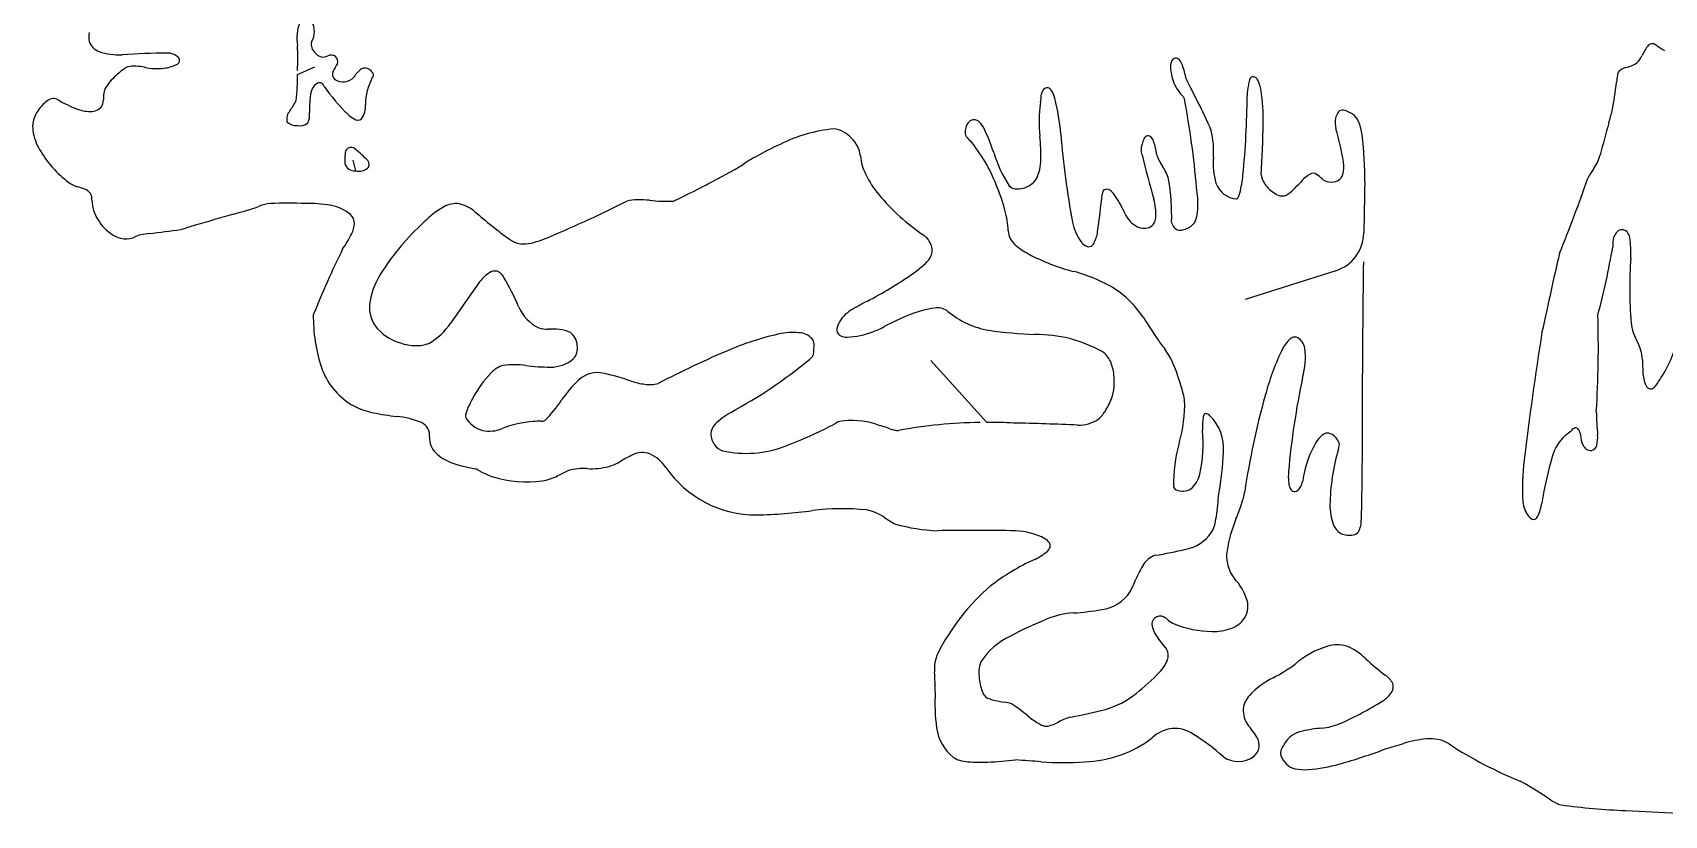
# Model space of a CAD drawing. Extents: x 0 to 14, y 0 to 15.2.
# Drawn here: x 0 to 6.05, y 0.56 to 3.47 of the extents above; entities that cross this region are included whole.
import ezdxf

# ---------------------------------------------------------------- set-up
doc = ezdxf.new("R2010")
doc.units = 0
doc.layers.add('WHITE', color=7, linetype='CONTINUOUS')

msp = doc.modelspace()

# ---------------------------------------------------------------- linework, layer by layer
at = {"layer": 'WHITE', "linetype": 'CONTINUOUS'}
for p, q in [((0.982396, 3.311762), (1.045952, 3.340292)), ((4.29221, 3.265233), (4.321131, 3.209442)), ((4.11406, 3.013318), (4.111183, 3.029293)), ((1.198666, 2.955028), (1.189195, 2.994172)), ((0.603319, 2.752265), (0.566853, 2.741336)), ((1.657723, 2.542192), (1.551428, 2.390169)), ((4.832178, 2.583572), (4.497068, 2.476632)), ((2.896918, 2.28868), (2.898022, 2.308148)), ((3.539096, 2.020637), (3.330959, 2.2505)), ((2.985245, 2.021085), (2.974715, 2.01574)), ((2.991647, 2.023563), (2.985245, 2.021085)), ((1.663209, 1.837673), (1.650214, 1.845003))]:
    msp.add_line(p, q, dxfattribs=at)
for centre, radius, start, end in [((0.971154, 3.471451), 0.073827, -31.033856, 31.325824), ((0.287856, 3.452655), 0.079672, 169.165719, 192.782965), ((1.135487, 3.446803), 0.155548, 156.410904, 190.325008), ((0.264991, 3.451331), 0.057205, -163.440148, -109.029336), ((0.321932, 3.632218), 0.246826, -107.833855, -87.688587), ((0.582626, -1.172539), 4.565023, 91.025243, 93.148632), ((0.497822, 3.322997), 0.068827, 60.730071, 87.399217), ((-1.125713, 3.369469), 2.108751, -1.160441, 1.343823), ((1.071511, 3.422903), 0.038552, 164.214261, 232.30898), ((1.078376, 3.414495), 0.037612, -144.017254, -63.622904), ((6.169879, 3.282897), 0.225012, 143.772759, 154.053841), ((6.011689, 3.39752), 0.02968, 107.425543, 141.79409), ((6.006831, 3.403026), 0.023165, 52.859574, 100.020177), ((6.619822, 4.282462), 1.048845, -124.827558, -122.837427), ((0.517308, 3.090789), 0.301024, 127.5049, 134.039798), ((0.404001, 3.237451), 0.115694, 120.591748, 127.21071), ((0.36209, 3.309172), 0.032629, 105.048493, 121.33241), ((0.379443, 3.188369), 0.154487, 76.709335, 99.622866), ((0.459833, 3.55722), 0.223062, -101.605727, -83.200328), ((0.472384, 3.478425), 0.14337, -84.452675, -64.798152), ((0.50807, 3.34814), 0.042017, 34.369792, 56.153266), ((0.523588, 3.369192), 0.022732, -64.339044, -20.692472), ((0.531036, 3.364003), 0.014107, -11.62781, 33.848921), ((1.107311, 3.359543), 0.02452, -18.340825, 119.904536), ((1.374657, 3.18737), 0.294308, 146.027641, 152.240385), ((1.277284, 3.253072), 0.099003, 125.553287, 149.502608), ((1.23098, 3.301625), 0.033917, 34.891258, 109.394075), ((4.254766, 3.345071), 0.035171, 152.448584, 183.008739), ((4.416229, 3.348542), 0.196657, -178.450711, -166.80127), ((4.239905, 3.354847), 0.017564, 97.757608, 158.308451), ((4.240468, 3.356497), 0.016024, 38.849965, 100.550864), ((4.202379, 3.325557), 0.065095, 19.043277, 39.028979), ((3.859058, 3.209533), 0.427491, 11.693091, 18.729024), ((5.920136, 3.287412), 0.051848, 103.811448, 138.076177), ((5.786907, 3.758341), 0.437599, -73.96828, -71.107605), ((5.905132, 3.412761), 0.072355, -71.07609, -52.212434), ((5.883281, 3.42125), 0.093237, -44.776144, -25.340017), ((0.460612, 3.139858), 0.226436, 132.357965, 148.013886), ((0.184155, 3.304516), 0.798274, -6.388925, 0.520105), ((1.078793, 3.237317), 0.047603, 123.412863, 166.944526), ((1.063998, 3.264292), 0.017123, 12.511185, 131.821354), ((1.743712, 3.740331), 0.81404, -144.53342, -134.975085), ((1.137951, 3.313535), 0.026118, 155.304427, 229.908764), ((1.150867, 3.339712), 0.054907, -122.791496, -41.5194), ((1.445095, 3.200876), 0.210476, 151.763299, 180.216393), ((1.249715, 3.310341), 0.014027, -44.810672, 49.627709), ((4.367386, 3.336147), 0.146277, -167.159941, -141.778417), ((4.363224, 3.325536), 0.090446, -161.055068, -153.419771), ((5.037014, 3.648375), 0.837574, -154.293354, -152.777788), ((4.738364, 3.226051), 0.234522, 168.597182, 178.232204), ((4.64853, 3.253598), 0.141318, 164.347594, 172.347464), ((4.526255, 3.29016), 0.01389, 102.134522, 173.526632), ((4.525889, 3.288203), 0.015745, 57.224857, 99.335867), ((4.517418, 3.27712), 0.02967, 29.051276, 55.056161), ((4.428516, 3.233689), 0.128582, 8.656793, 26.732045), ((4.597296, 3.42421), 1.283973, -11.069737, -6.311318), ((6.36631, 3.231375), 0.495525, 170.968415, 174.012727), ((5.907354, 3.305509), 0.030644, 147.323695, 173.154268), ((0.153155, 3.086709), 0.161641, 130.588796, 149.265279), ((0.089371, 3.160577), 0.064047, 108.800165, 130.251681), ((0.078122, 3.19312), 0.029616, 66.940694, 108.487026), ((0.344326, 3.652057), 0.501176, -120.531559, -110.729053), ((0.220151, 3.215097), 0.041992, -21.100284, 0.835054), ((0.579057, 3.213619), 0.316925, 175.758779, 179.622166), ((0.330521, 3.232618), 0.067667, 156.311668, 176.237823), ((0.383739, 3.547252), 0.680039, -32.985697, -29.180876), ((1.40659, 3.179811), 0.380345, 169.661302, 181.276072), ((3.471069, 3.254797), 0.27046, -10.212447, -3.060978), ((3.767707, 3.237504), 0.026716, 122.278179, 173.875854), ((3.763581, 3.244371), 0.018708, 81.272519, 122.824734), ((3.759593, 3.242424), 0.021548, 34.017716, 71.528812), ((3.688284, 3.196897), 0.106145, 14.723628, 32.853132), ((2.886983, 3.006222), 0.929795, 5.254736, 13.53777), ((4.510705, 3.459395), 0.335225, -140.38441, -137.153623), ((4.247167, 3.213655), 0.025126, 17.69778, 45.028432), ((1.09728, 2.61726), 3.230791, 4.88461, 10.775496), ((3.476739, 2.751226), 0.960708, 21.528692, 28.486868), ((1.218228, 3.259921), 3.285834, -5.609193, -0.464461), ((3.795962, 3.143954), 0.767464, -0.985727, 8.171793), ((0.100564, 3.117767), 0.100564, 149.161912, 187.926654), ((0.215033, 3.311069), 0.136499, -110.632332, -87.774801), ((0.21813, 3.220763), 0.046142, -87.263841, -26.768874), ((0.990467, 3.145396), 0.048147, 138.944045, 190.668238), ((0.969685, 3.16099), 0.057592, -29.199411, 10.354386), ((1.232902, 3.230384), 0.092261, -134.400895, -115.95338), ((1.205774, 3.165395), 0.022324, -126.40524, -52.366279), ((1.150631, 3.196092), 0.084084, -35.122631, 2.71939), ((4.187285, 3.138274), 0.455234, 171.336809, 187.095994), ((4.931552, 3.134112), 0.101032, 170.947873, 193.397027), ((4.896923, 3.133968), 0.06709, 147.942954, 166.168589), ((4.858203, 3.158986), 0.021006, 95.214457, 149.721302), ((4.856924, 3.137931), 0.041978, 62.461214, 90.859728), ((4.730308, 2.8943), 0.316547, 58.681016, 62.528731), ((4.863043, 3.115943), 0.058232, 22.384802, 56.892929), ((4.717055, 3.463951), 1.175709, -16.338039, -14.092368), ((0.198088, 3.133711), 0.199369, -171.400134, -149.759367), ((0.977628, 3.1731), 0.050294, -133.274952, -85.2882), ((0.991107, 3.1655), 0.043539, -102.398379, -48.495554), ((3.023437, 2.55367), 0.558886, 95.361499, 116.748653), ((2.965091, 3.026589), 0.083746, 61.02372, 85.806218), ((2.943849, 2.987033), 0.128642, 43.806351, 61.281969), ((3.49203, 3.097888), 0.033781, 170.081907, 207.820649), ((3.538932, 3.095963), 0.08055, 160.08074, 174.483761), ((3.493061, 3.112188), 0.031898, 123.683987, 159.410216), ((3.493133, 3.112381), 0.031778, 92.951009, 123.984959), ((3.491402, 3.118426), 0.025691, 55.72196, 89.788224), ((3.462154, 3.082122), 0.072258, 28.602784, 52.770098), ((2.940593, 2.823324), 0.654449, 17.675525, 26.634791), ((7.093858, 3.3587), 3.29186, -175.342028, -169.582769), ((4.071669, 3.02949), 0.30785, -4.651108, 13.963266), ((0.581462, 3.194713), 3.982364, -3.675825, -0.920283), ((3.41756, 2.724424), 1.467462, 10.328254, 15.261782), ((4.727091, 3.059254), 0.20553, 8.034735, 22.564058), ((3.631539, 2.932392), 1.308348, -0.952639, 6.829811), ((11.689603, 1.498628), 6.068601, 164.374271, 165.543301), ((0.386991, 3.245079), 0.418655, -149.612206, -127.213377), ((1.181429, 3.018647), 0.022869, 67.562548, 184.029438), ((0.91016, 2.672384), 0.461933, 44.995901, 52.688767), ((3.301723, 1.890558), 1.277265, 114.507608, 119.058082), ((2.955982, 2.994269), 0.114921, 7.820517, 45.390597), ((3.536434, 3.13762), 0.092723, -143.234639, -129.502313), ((3.018731, 2.6866), 0.595337, 21.217807, 39.599114), ((2.925482, 3.007684), 0.813461, -0.829822, 5.244445), ((4.143154, 3.036244), 0.032718, 177.100477, 192.265902), ((4.208402, 3.021476), 0.099291, 161.053047, 170.479301), ((4.218847, 3.028133), 0.107447, 155.328149, 166.225859), ((4.13641, 3.068513), 0.015845, 94.678106, 163.613444), ((4.136339, 3.068278), 0.016074, 38.975774, 94.357113), ((4.105995, 3.043936), 0.054974, 18.375911, 38.807488), ((3.924769, 2.984867), 0.245583, 7.733992, 18.125087), ((1.351612, 2.998054), 0.193926, 174.3816, 184.689881), ((1.192296, 2.98929), 0.034694, -168.20486, -81.394963), ((1.211413, 2.998575), 0.045759, -107.718906, -42.687794), ((1.223456, 2.978699), 0.024301, -27.308431, 56.640507), ((1.457979, 4.966388), 2.310788, -63.006142, -59.36608), ((2.71721, 2.879538), 0.128058, 121.123815, 129.681407), ((3.015562, 2.405494), 0.688158, 119.054836, 121.987762), ((3.266012, 3.028692), 0.197075, -174.530072, -153.587046), ((4.006469, 3.154476), 0.461726, -163.330746, -146.430337), ((3.573775, 2.99674), 0.165085, -25.883835, -0.290438), ((9.574162, 4.378735), 5.628239, -165.959892, -164.233625), ((4.252524, 3.034695), 0.086057, -168.757055, -152.276682), ((4.467753, 3.148582), 0.32956, -152.157003, -147.521192), ((4.048503, 2.874518), 0.171391, 16.572818, 34.506943), ((4.673447, 2.985462), 0.295557, 176.30155, 195.11096), ((4.747389, 2.969097), 0.115336, -14.160531, 9.192034), ((5.637359, 3.064383), 0.182972, -34.679848, -16.099648), ((0.195808, 2.994397), 0.103392, -126.855002, -107.356667), ((0.143153, 7.414519), 5.08936, -63.419497, -62.326279), ((3.444319, 3.116725), 0.39593, -153.655622, -140.80323), ((3.653601, 2.969977), 0.082291, -76.783519, -33.403674), ((3.421647, 2.789637), 0.802356, -1.8756, 9.597087), ((4.471962, 2.939552), 0.089447, -159.627805, -94.559353), ((3.988062, 2.991705), 0.503061, -13.746002, -6.04182), ((4.644908, 2.956552), 0.090908, -169.123668, -137.691598), ((4.075741, 3.476767), 0.842811, -44.600142, -42.093253), ((4.815164, 2.815985), 0.148925, 121.667744, 139.956803), ((4.748269, 2.923017), 0.022723, 54.375134, 119.791698), ((4.411596, 2.506253), 0.558448, 48.462601, 51.202285), ((4.810601, 2.955004), 0.042051, -133.027822, -96.803935), ((4.814175, 2.977637), 0.064953, -97.569115, -64.756205), ((4.822743, 2.951812), 0.03808, -59.839157, -16.681175), ((60.768037, 1.874867), 55.837938, 178.937124, 179.128469), ((1.137607, 4.509111), 4.892162, -22.355814, -18.865007), ((6.105029, 2.736754), 0.388047, 144.829344, 150.594215), ((-0.173418, 1.799314), 1.147428, 71.355198, 72.848167), ((0.181496, 2.849902), 0.038513, -6.930879, 71.971218), ((0.367183, 2.85176), 0.1476, -177.473998, -147.918135), ((2.243496, 2.697985), 0.149124, 90.091003, 105.715079), ((2.24405, 2.376889), 0.470221, 84.660796, 90.09639), ((2.34579, 3.321319), 0.479766, -96.941855, -86.46273), ((2.343493, 2.942339), 0.104842, -72.287401, -63.610092), ((1.853448, 3.997719), 1.268413, -64.970548, -63.449528), ((3.771913, 3.399676), 0.82872, -139.956522, -124.351198), ((2.859297, 2.606302), 0.773215, 15.12407, 22.489015), ((3.647992, 2.923623), 0.035871, -137.011622, -97.332947), ((3.653377, 2.961282), 0.073911, -97.74669, -75.073336), ((0.145772, 3.254868), 3.840027, -7.886173, -5.77832), ((3.994948, 2.864996), 0.028845, 139.897936, 173.514119), ((3.982702, 2.866424), 0.019764, 52.935323, 119.786605), ((3.941894, 2.810366), 0.0891, 33.438195, 53.722362), ((3.677296, 2.634666), 0.40672, 23.219837, 33.552998), ((3.939689, 2.791661), 0.225513, -2.654176, 14.849309), ((3.889363, 2.826593), 0.43201, -1.934999, 8.756446), ((4.461081, 2.860111), 0.010429, -68.804917, -22.631616), ((4.39758, 2.892593), 0.081728, -26.521824, -14.471835), ((4.663053, 2.966449), 0.111096, -140.217102, -113.197507), ((4.634332, 2.898678), 0.037492, -113.649846, -66.451313), ((4.585355, 2.973738), 0.126749, -59.695738, -44.445684), ((2.671527, -4.079324), 7.137793, 105.654366, 106.843266), ((0.274629, 4.489836), 1.760279, -74.484214, -71.253702), ((0.904924, 2.652837), 0.181947, 97.252926, 110.789426), ((0.949828, -0.011582), 2.84572, 88.757533, 91.366716), ((1.019951, 2.312298), 0.521239, 80.773977, 90.925371), ((1.076339, 2.669193), 0.159928, 50.245633, 80.214296), ((1.1514, 2.760436), 0.041784, -2.566818, 49.364336), ((1.696996, 2.522019), 0.344931, 119.924356, 135.576536), ((1.57044, 2.739997), 0.092884, 83.087191, 119.341565), ((1.549785, 2.694898), 0.14095, 50.009583, 76.946952), ((2.858087, 4.190509), 1.846167, -131.26883, -126.181961), ((0.01778, 7.206329), 4.881298, -67.089543, -63.404206), ((3.28179, 2.716826), 0.336538, 2.514002, 15.72626), ((4.145046, 2.838669), 0.103617, -155.086234, -124.704561), ((4.189053, 2.817265), 0.132179, -20.815274, -2.280475), ((0.38786, 2.860117), 0.169602, -149.236084, -122.532867), ((0.070868, 5.988674), 3.286875, -83.682449, -81.638304), ((0.511091, 2.922159), 0.189225, -78.489526, -72.861347), ((1.091725, 2.764816), 0.101611, -26.164642, -3.527282), ((2.097679, 2.058135), 0.957142, 132.53179, 147.289682), ((3.686635, 2.733651), 0.068663, -178.278116, -128.59045), ((4.044769, 2.802656), 0.192539, -168.260631, -144.568807), ((3.816587, 2.748041), 0.134399, -28.992424, -8.577741), ((4.123057, 2.804152), 0.062742, -126.142111, -79.355196), ((4.12432, 2.781802), 0.040645, -75.281495, -0.822723), ((4.268976, 2.774044), 0.046639, -166.777389, -141.324534), ((4.254048, 2.761996), 0.027455, -141.486178, -98.551379), ((4.255537, 2.778881), 0.044386, -97.210698, -71.645616), ((4.219262, 2.894576), 0.165631, -72.338454, -65.426462), ((4.267865, 2.787304), 0.047863, -64.936323, -20.815561), ((4.786576, 2.726472), 0.15, -72.301215, -0.871531), ((5.911516, 2.691323), 0.050926, 133.613483, 156.497259), ((5.894368, 2.710065), 0.025533, 89.875133, 134.763489), ((5.894399, 2.710033), 0.025565, 44.378045, 89.944821), ((5.87426, 2.69689), 0.049374, 11.159768, 38.926902), ((0.345264, 2.788724), 0.08654, -124.17644, -65.168366), ((0.418468, 2.634341), 0.084327, 101.231255, 115.920173), ((0.47508, 2.344901), 0.37925, 96.438604, 101.103394), ((4.372124, 1.08456), 3.588902, 153.881773, 158.154901), ((0.751411, 2.94054), 0.484599, -34.726452, -27.069864), ((1.822958, 2.777398), 0.094499, -125.413158, -80.443995), ((1.767157, 3.038122), 0.36106, -78.580115, -65.300359), ((3.259066, 2.652089), 0.077881, 18.233008, 54.495428), ((3.284692, 2.658769), 0.051479, -31.247049, 20.095824), ((3.827964, 2.893277), 0.281795, -130.807044, -118.651764), ((3.951659, 2.74715), 0.084945, -138.65569, -125.124672), ((3.920154, 2.702289), 0.030126, -125.207269, -99.275443), ((3.916365, 2.692953), 0.020424, -92.995586, -29.490374), ((2.906849, 3.185753), 2.997402, -14.829821, -9.853777), ((6.234367, 2.677638), 0.374366, 177.691471, 180.741283), ((5.910816, 2.690668), 0.050553, 155.500436, 177.677032), ((5.579311, 2.650974), 0.347841, -3.295374, 9.176409), ((2.979042, 2.969751), 0.488698, -55.070872, -48.372886), ((3.192536, 2.73036), 0.167938, -48.564291, -35.824534), ((4.051498, 3.321435), 0.764762, -117.967517, -104.439217), ((60.768037, 1.874867), 55.837938, 179.239093, 179.663861), ((12.025486, 1.136152), 6.540623, 166.632296, 167.912591), ((7.474678, 2.517061), 1.552286, 175.79143, 184.66994), ((1.549375, 2.413029), 0.304019, 147.725643, 168.766415), ((1.779878, 2.449032), 0.153626, 123.442113, 142.669297), ((1.714162, 2.546564), 0.036041, 76.555744, 121.714427), ((1.711272, 2.547384), 0.036041, 47.751112, 71.778621), ((1.686297, 2.520626), 0.072641, 31.863997, 47.359477), ((0.902534, 2.070804), 0.976273, 22.947142, 30.002309), ((2.277966, 4.010819), 1.743769, -62.033218, -55.770492), ((3.721749, 2.039874), 0.558542, 57.025203, 75.58416), ((3.746412, 2.147096), 0.456725, 32.186892, 52.294431), ((36.174661, -4.191456), 31.270386, 167.63305, 167.91522), ((1.376853, 2.449067), 0.127794, 169.546304, 213.279424), ((1.943274, 2.510314), 0.153469, -157.439652, -115.258509), ((3.096537, 2.333021), 0.120794, 120.875489, 153.885882), ((3.387878, 1.872849), 0.665407, 116.044023, 122.072898), ((3.397764, 2.053527), 0.394957, 96.711505, 116.825435), ((3.355402, 2.381022), 0.064867, 53.00906, 93.355961), ((3.594866, 2.668075), 0.309051, -130.431992, -99.075357), ((1.629106, 2.410743), 0.588249, 179.099728, 198.478218), ((1.415434, 2.493038), 0.184833, -141.88237, -106.231933), ((1.341483, 2.5346), 0.254828, -59.956915, -34.525746), ((1.90855, 2.465551), 0.098937, -108.114745, -87.871896), ((1.921729, 1.94647), 0.420319, 85.667665, 91.295843), ((1.9475, 2.268296), 0.097476, 61.283051, 86.482116), ((3.033726, 2.362982), 0.051213, 153.05352, 182.240925), ((3.00466, 2.36303), 0.022203, -174.702281, -123.753498), ((2.921651, 2.833988), 0.515207, -67.854368, -62.701618), ((4.068699, 0.573569), 2.019609, 114.863759, 116.80526), ((3.773158, 3.874096), 1.528163, -98.544093, -92.11733), ((2.204667, 1.106978), 2.316332, 31.993307, 33.646605), ((2.034595, 2.299716), 3.771687, -3.628823, 1.805831), ((6.125482, 2.41672), 0.199642, -172.505387, -151.222587), ((1.427345, 2.513271), 0.20767, -107.827079, -91.930217), ((1.425351, 2.423597), 0.117985, -92.42924, -68.254379), ((1.957334, 2.303214), 0.06266, 3.723913, 53.807339), ((1.941902, 2.298388), 0.078466, -14.513492, 6.510077), ((2.983793, 1.357129), 1.014699, 101.798795, 113.119612), ((2.820141, 2.122821), 0.23175, 82.714337, 100.901348), ((2.84216, 2.289941), 0.063191, 35.043004, 83.302025), ((2.866312, 2.310418), 0.031792, -4.095313, 29.813555), ((3.020164, 2.392891), 0.055768, -119.9481, -89.145221), ((3.008752, 2.634944), 0.298066, -87.64582, -68.939377), ((3.721863, 1.844714), 0.502289, 60.897598, 90.589093), ((4.463053, 2.514778), 0.344918, -148.433517, -140.124619), ((4.783425, 2.210378), 0.170222, 136.51331, 154.750172), ((4.687354, 2.299266), 0.039382, 108.337878, 134.150413), ((4.680789, 2.316694), 0.020787, 64.634384, 106.275283), ((4.664204, 2.287124), 0.05466, 9.890176, 62.203381), ((19.890515, 0.115183), 14.467727, 171.092844, 172.989291), ((5.816034, 2.245332), 0.1541, 3.0043, 29.242348), ((5.724543, 2.404009), 0.381813, -34.866073, -8.634086), ((1.921191, 2.357056), 0.131176, -90.716495, -50.296621), ((1.970933, 2.29051), 0.048388, -45.268573, -14.097652), ((4.000195, -1.050897), 3.628437, 112.949942, 117.588021), ((1.71688, 3.668258), 1.831354, -61.565991, -50.546474), ((2.797591, 2.355855), 0.131256, -50.760892, -45.479477), ((2.873463, 2.278258), 0.022733, -44.693719, -21.464228), ((2.836647, 2.286564), 0.060308, -16.001307, 2.010239), ((3.92116, 2.214535), 0.082424, 23.895604, 56.908129), ((3.847102, 2.181466), 0.163529, 5.932139, 23.978329), ((3.887561, 2.081214), 0.376451, 17.10912, 34.353541), ((5.55685, 1.856447), 1.020774, 155.300346, 164.976845), ((4.45781, 2.262782), 0.262419, -16.609822, 7.385002), ((6.688793, 2.252236), 0.718871, 179.906551, 183.584006), ((1.315747, 2.307875), 0.258448, -161.133129, -121.322062), ((2.015482, 1.902657), 0.436278, 136.176674, 151.914532), ((1.774967, 2.134796), 0.102014, 106.940194, 136.705378), ((1.785345, 1.912355), 0.322532, 82.199104, 97.142426), ((1.923369, 2.966408), 0.740528, -97.311835, -90.295456), ((2.095294, 2.099533), 0.105899, 77.151417, 132.421084), ((1.909019, 1.283764), 0.942665, 70.765542, 77.139039), ((3.807389, 2.173057), 0.203944, -18.331062, 7.128901), ((3.381838, 1.892478), 0.915864, 15.453279, 19.086604), ((7.776741, 1.551946), 3.132665, 168.289575, 174.762437), ((-10.837139, 2.031733), 15.769123, -1.416395, 0.620302), ((6.110017, 2.212583), 0.13879, -177.817948, -157.024319), ((5.551902, 2.476168), 0.566092, -34.106327, -30.866261), ((2.378246, 1.815553), 0.506703, 134.378965, 145.317126), ((2.312189, 2.467257), 0.307719, -107.517626, -97.820011), ((2.288083, 2.297315), 0.13608, -97.500304, -76.510143), ((4.010017, 2.0619), 0.265284, 9.221107, 16.335117), ((7.406459, 1.330572), 2.943614, 164.422766, 171.540348), ((6.003175, 2.168142), 0.02309, -155.064273, -104.445058), ((6.00048, 2.162967), 0.017456, -100.112759, -56.253872), ((5.98609, 2.183355), 0.042408, -55.390526, -35.476948), ((1.320695, 2.337819), 0.286824, -119.056404, -101.497052), ((1.701523, 2.029203), 0.097896, 159.380367, 168.801771), ((1.938082, 1.937736), 0.35152, 151.019426, 159.005401), ((1.491096, 2.422097), 0.567988, -43.996741, -34.072742), ((2.726258, 1.816419), 0.277764, 119.64424, 135.013555), ((3.87623, 2.123882), 0.11847, -51.026263, -31.81915), ((3.700038, 2.231687), 0.325025, -31.591341, -22.193137), ((3.764927, 2.085825), 0.507286, -16.345551, 2.099583), ((6.97804, 2.081429), 1.179498, -179.007395, -174.775322), ((1.468615, 3.044667), 1.00898, -101.727837, -96.750969), ((1.321155, 1.727643), 0.316358, 67.462451, 84.767695), ((1.41993, 1.972434), 0.052466, -5.810835, 64.627688), ((1.620014, 2.044525), 0.014985, 165.74399, 199.935678), ((1.696744, 2.091321), 0.104603, -150.250316, -105.899819), ((1.69309, 2.113334), 0.125137, -101.525504, -67.574578), ((1.885056, 1.635498), 0.389824, 94.247485, 111.71465), ((1.881295, 1.50727), 0.517591, 89.49013, 92.780813), ((1.888285, 2.049078), 0.024355, -95.61701, -62.062018), ((2.570211, 1.974937), 0.055363, 136.876431, 176.503889), ((2.209527, 3.469352), 1.642986, -69.290403, -63.648138), ((2.137811, 3.583227), 1.776914, -63.205842, -61.901598), ((3.039424, 1.753332), 0.274423, 71.460952, 100.026388), ((2.725912, 0.624354), 1.445814, 71.741662, 73.907423), ((3.255112, 2.235866), 0.250374, -107.724341, -103.249056), ((3.542645, 0.145273), 1.875367, 90.898674, 100.203922), ((3.542645, 0.145273), 1.875367, 87.097221, 90.108434), ((3.414967, -9.040984), 11.061459, 87.608274, 88.846653), ((3.880928, 2.137235), 0.126471, -91.971542, -56.494076), ((4.599201, 2.003092), 0.260938, 171.493942, 182.438368), ((4.355953, 2.040435), 0.014873, 116.102049, 175.164086), ((4.347469, 2.030023), 0.023847, 38.787109, 85.333153), ((4.244964, 1.923056), 0.171827, -4.172082, 45.191507), ((5.750738, 1.943354), 0.065132, 118.580072, 132.937985), ((5.721573, 1.987791), 0.012913, 27.19712, 98.876367), ((1.549382, 1.962568), 0.077389, 176.625944, 225.356762), ((2.593821, 1.98209), 0.07896, -177.258035, -144.802952), ((2.577312, 1.973098), 0.060325, -142.744429, -107.921544), ((3.207791, 2.031613), 0.04072, -104.304541, -86.298005), ((4.834833, 1.783849), 0.604467, 164.728688, 180.079751), ((3.777738, 1.94328), 0.562873, -11.82472, 4.964587), ((5.0914, 1.75298), 0.384425, 149.872326, 169.737272), ((4.856861, 1.884825), 0.115452, 129.990372, 148.042051), ((4.810852, 1.93785), 0.045274, 113.159003, 128.505182), ((4.801301, 1.960199), 0.02097, 88.701504, 113.180296), ((4.795012, 1.93082), 0.050796, 34.300834, 82.348029), ((4.810904, 1.936234), 0.034906, 3.17221, 41.680791), ((4.767381, 1.945228), 0.078693, -18.728071, -5.149161), ((5.798332, 1.848286), 0.168971, 132.880595, 163.426025), ((5.441923, 2.289089), 0.398457, -52.705639, -48.418925), ((5.702683, 1.970934), 0.037956, 5.0201, 36.843424), ((5.820242, 1.973368), 0.079754, 179.362615, 206.987823), ((5.78833, 1.955574), 0.043263, -154.832664, -127.997014), ((5.676964, 1.964856), 0.126811, -13.538404, 4.144775), ((1.609512, 2.027461), 0.165837, -133.669804, -110.651247), ((2.072071, 2.062079), 0.215102, -72.452192, -59.400568), ((2.45347, 1.414996), 0.536019, 115.194833, 120.481997), ((2.261965, 1.829136), 0.079811, 70.126276, 117.358055), ((2.226336, 1.772112), 0.146235, 33.773331, 64.584628), ((2.647058, 2.304078), 0.398292, -102.809939, -68.884997), ((3.221534, 1.965085), 1.196045, -10.092843, -2.613129), ((5.606159, 1.699395), 0.795443, 163.901639, 178.941879), ((6.428045, 1.777526), 0.903039, 173.41789, 183.290488), ((6.83881, 1.535943), 1.255319, 163.308881, 171.521258), ((5.777101, 1.941003), 0.024868, -128.276177, -82.410901), ((5.776864, 1.939965), 0.023874, -81.518118, -11.585555), ((1.70679, 2.289674), 0.445512, -110.464871, -98.303421), ((1.624669, 1.802996), 0.049165, 58.695501, 68.796045), ((1.792304, 2.075242), 0.270379, -118.51966, -108.249167), ((1.834832, 2.252075), 0.451884, -106.348617, -83.060241), ((1.85614, 2.000938), 0.200223, -80.429011, -63.009445), ((2.561177, 0.61076), 1.358517, 114.978055, 116.877596), ((2.044383, 1.620326), 0.229061, 86.899532, 104.375265), ((2.070389, 2.120285), 0.271575, -92.874034, -75.818316), ((2.683241, 2.084484), 0.407254, -145.43029, -89.72843), ((4.232071, 1.850464), 0.099187, -50.866576, -13.127624), ((4.889467, 1.820405), 0.232971, 175.690147, 184.948277), ((5.313728, 1.703392), 0.6121, 168.877543, 170.879613), ((4.247379, 1.786152), 0.0173, -169.529853, -109.579959), ((4.264256, 1.825132), 0.05975, -112.30311, -86.206079), ((4.266498, 1.818854), 0.053368, -88.162108, -58.136901), ((1.359537, 2.049727), 3.053743, -7.126056, -5.529272), ((4.229149, 1.807472), 0.269318, -19.721076, -9.372064), ((4.742013, 1.807698), 0.08497, -175.011575, -160.165177), ((4.686, 1.786964), 0.02525, -161.29673, -120.648016), ((4.680454, 1.779274), 0.01583, -117.565771, -47.983554), ((4.658958, 1.804072), 0.048646, -48.722149, -25.356756), ((4.646625, 1.814176), 0.064233, -28.792952, -12.370673), ((3.001412, 0.824767), 0.875575, 84.020852, 97.213078), ((3.06547, 1.537897), 0.160002, 54.339287, 80.231202), ((2.53273, 2.408061), 2.068912, -21.134212, -19.525007), ((5.022941, 1.713799), 0.21209, 179.922976, 199.550927), ((5.628537, 1.734919), 0.102458, -174.834212, -141.624926), ((5.395266, 1.757686), 0.205245, -24.580586, -10.288102), ((2.646511, 3.493797), 1.816973, -88.780807, -82.251772), ((3.351512, 1.937406), 0.331352, -125.573755, -117.344898), ((3.387576, 2.329068), 0.711353, -105.346905, -92.591658), ((4.28556, 1.665106), 0.100825, -32.61964, -16.098705), ((4.141324, 1.706673), 0.25093, -16.085168, -8.195564), ((4.9579, 1.458682), 0.535556, 157.676217, 170.750275), ((4.882272, 1.663469), 0.06269, -160.77266, -112.945074), ((4.777401, 1.683873), 0.155522, -24.346653, -15.638839), ((5.580122, 1.699498), 0.042575, -138.544284, -117.788841), ((5.56652, 1.674121), 0.013784, -116.948509, -73.973032), ((5.560343, 1.68257), 0.023884, -65.295058, -25.44157), ((3.492424, -4.889528), 6.509412, 88.659822, 91.206079), ((3.634825, 1.362408), 0.255885, 62.329001, 87.795371), ((3.723351, 1.539894), 0.057728, 35.12005, 58.33382), ((4.246055, 1.699386), 0.152765, -78.374075, -35.462838), ((4.881855, 1.67279), 0.071223, -109.710807, -72.933889), ((4.894516, 1.630034), 0.026639, -71.9788, -22.691199), ((3.605805, 1.732972), 0.246955, -63.456312, -50.674425), ((3.738138, 1.569989), 0.037027, -49.250524, -18.848157), ((3.754582, 1.562573), 0.019144, -13.735367, 33.374111), ((4.186064, 1.452376), 0.078235, 106.776098, 148.434485), ((3.899147, 3.1577), 1.651708, -80.790937, -76.781329), ((4.55966, 1.523557), 0.132066, 170.758836, 219.649155), ((4.035115, 0.796726), 0.783208, 114.031335, 128.052016), ((4.39714, 1.317411), 0.328763, 147.649631, 158.320929), ((4.076251, 0.802596), 0.804747, 130.616751, 153.395427), ((3.719213, 1.583811), 0.399633, -28.862907, -21.267055), ((4.310636, 1.30078), 0.20222, 19.85792, 43.230807), ((3.945038, 1.473359), 0.149051, -82.319748, -33.58766), ((4.424684, 1.338382), 0.08225, -32.52522, 22.209007), ((4.539809, -0.550042), 1.998994, 112.94905, 117.209624), ((3.879749, 0.996146), 0.317856, 93.618405, 112.058666), ((3.781288, 2.443107), 1.132456, -86.030184, -80.666147), ((4.180212, 1.271679), 0.029526, 130.436099, 193.78495), ((4.18141, 1.270998), 0.030824, 61.685365, 131.310709), ((4.126494, 1.188184), 0.130094, 48.576229, 57.689519), ((4.265263, 1.349176), 0.082473, -129.71282, -112.993635), ((4.378505, 1.626022), 0.381578, -112.408183, -90.807032), ((4.409002, 1.353426), 0.103648, -70.76077, -34.876398), ((3.749799, 0.975374), 0.281197, 116.171487, 146.094416), ((4.255803, 1.288159), 0.106885, -167.290711, -146.495014), ((4.614172, 1.530127), 0.53929, -146.076521, -139.349431), ((4.376374, 1.450711), 0.206255, -90.901082, -71.10829), ((3.480412, 1.105475), 0.136416, 155.064936, 184.682601), ((4.165117, 1.155317), 0.0463, -22.176987, 30.490531), ((4.894183, 0.878153), 0.324684, 106.341166, 130.959589), ((4.838762, 1.078381), 0.116993, 73.469661, 107.885326), ((4.777745, 0.96879), 0.240969, 46.432886, 66.961226), ((2.496706, 1.02486), 0.850587, -0.410638, 4.685302), ((3.737517, 1.09478), 0.228376, 178.834924, 193.426356), ((3.583326, 1.100289), 0.074143, 154.478575, 180.668579), ((3.589502, 1.655753), 0.814731, -51.918169, -43.571734), ((4.072271, 1.194603), 0.147113, -43.04432, -22.696258), ((4.333277, 1.593254), 0.584778, -62.869, -53.472147), ((5.514422, 1.748098), 0.83142, -133.337631, -126.858906), ((3.659031, 1.075102), 0.14747, -166.929368, -156.883423), ((4.763219, 0.762479), 0.350669, 117.748499, 135.758087), ((4.973074, 1.01665), 0.078749, 26.237235, 57.230659), ((5.011019, 1.039043), 0.034971, -30.34196, 20.804115), ((3.985489, 0.976841), 0.639592, 176.241799, 188.103889), ((3.565443, 1.034182), 0.045339, -158.010995, -134.404113), ((3.582897, 1.081968), 0.094058, -121.523348, -100.139034), ((3.712209, 1.660027), 0.686328, -102.271063, -99.132275), ((3.576186, 0.799957), 0.184442, 73.05215, 81.553144), ((3.058416, 0.15165), 1.003418, 50.980992, 55.278451), ((3.900898, 1.244574), 0.299136, -75.052583, -50.289814), ((4.58088, 0.945647), 0.092334, 138.244565, 172.603678), ((4.28693, 2.154277), 1.371724, -65.85908, -58.344042), ((4.941318, 1.085833), 0.118873, -56.553784, -32.835091), ((3.992815, 1.322381), 0.494569, -127.733252, -122.173008), ((3.740657, 1.018897), 0.127504, -82.093561, -60.002949), ((3.902782, 0.729466), 0.204259, 105.040893, 118.792313), ((3.569827, 2.471984), 1.570412, -79.731307, -74.932914), ((4.585186, 0.953179), 0.09597, 177.39964, 215.681532), ((3.519814, 0.909852), 0.169126, -172.124842, -128.220276), ((3.794874, 1.009812), 0.124602, -121.662772, -113.123238), ((3.758056, 0.921976), 0.029372, -114.359665, -89.72638), ((3.887602, 1.197553), 0.437119, -88.265696, -52.807114), ((4.236079, 0.765912), 0.118561, 54.321597, 135.276351), ((3.86773, 0.1609), 0.826591, 48.58147, 58.043233), ((4.276149, 0.698007), 0.305087, 30.369771, 40.761393), ((4.495562, 0.822334), 0.053051, -50.347383, 34.330507), ((4.727026, 0.778113), 0.098448, 100.528074, 150.643366), ((4.842327, 0.244533), 0.644308, 95.526704, 101.939087), ((4.759091, 1.117457), 0.232577, -84.774235, -67.540707), ((4.657946, 0.794073), 0.030578, 155.312074, 198.338612), ((4.929832, 0.650103), 0.338185, 148.584895, 152.388252), ((4.243531, 2.869599), 2.201312, -74.082142, -69.432242), ((-0.572493, 19.502563), 19.511669, -73.35366, -73.147121), ((5.204768, 0.440652), 0.406503, 95.075625, 107.248069), ((5.184408, 0.716749), 0.129754, 58.204545, 96.906954), ((6.103579, 2.129524), 1.555749, -123.153071, -112.096718), ((3.455341, 0.834644), 0.070272, -124.857092, -104.73377), ((3.487355, 0.950999), 0.190948, -105.144618, -95.727447), ((3.516073, 1.292571), 0.53371, -95.135541, -87.192807), ((3.444888, 2.593842), 1.83692, -86.962936, -83.731553), ((3.017513, -8.347206), 9.136715, 85.46215, 86.059102), ((3.822225, 1.873157), 1.115296, -94.207981, -85.958432), ((4.471514, 0.856089), 0.094435, -127.088821, -52.183337), ((4.717795, 0.819778), 0.095637, -158.323107, -135.25491), ((4.69508, 0.798125), 0.064265, -134.709022, -101.427437), ((4.718877, 0.911318), 0.17993, -101.713734, -86.525741), ((4.683183, 1.332154), 0.602241, -85.562337, -74.190194), ((4.764003, -0.65832), 1.543288, 55.846639, 60.738726), ((5.704462, 0.723881), 0.128539, -125.171564, -106.396028), ((6.026628, 3.337902), 2.760702, -97.460349, -92.474844), ((7.147714, 23.26607), 22.720174, -93.129336, -92.146971)]:
    msp.add_arc(centre, radius, start, end, dxfattribs=at)

doc.saveas('drawing.dxf')
